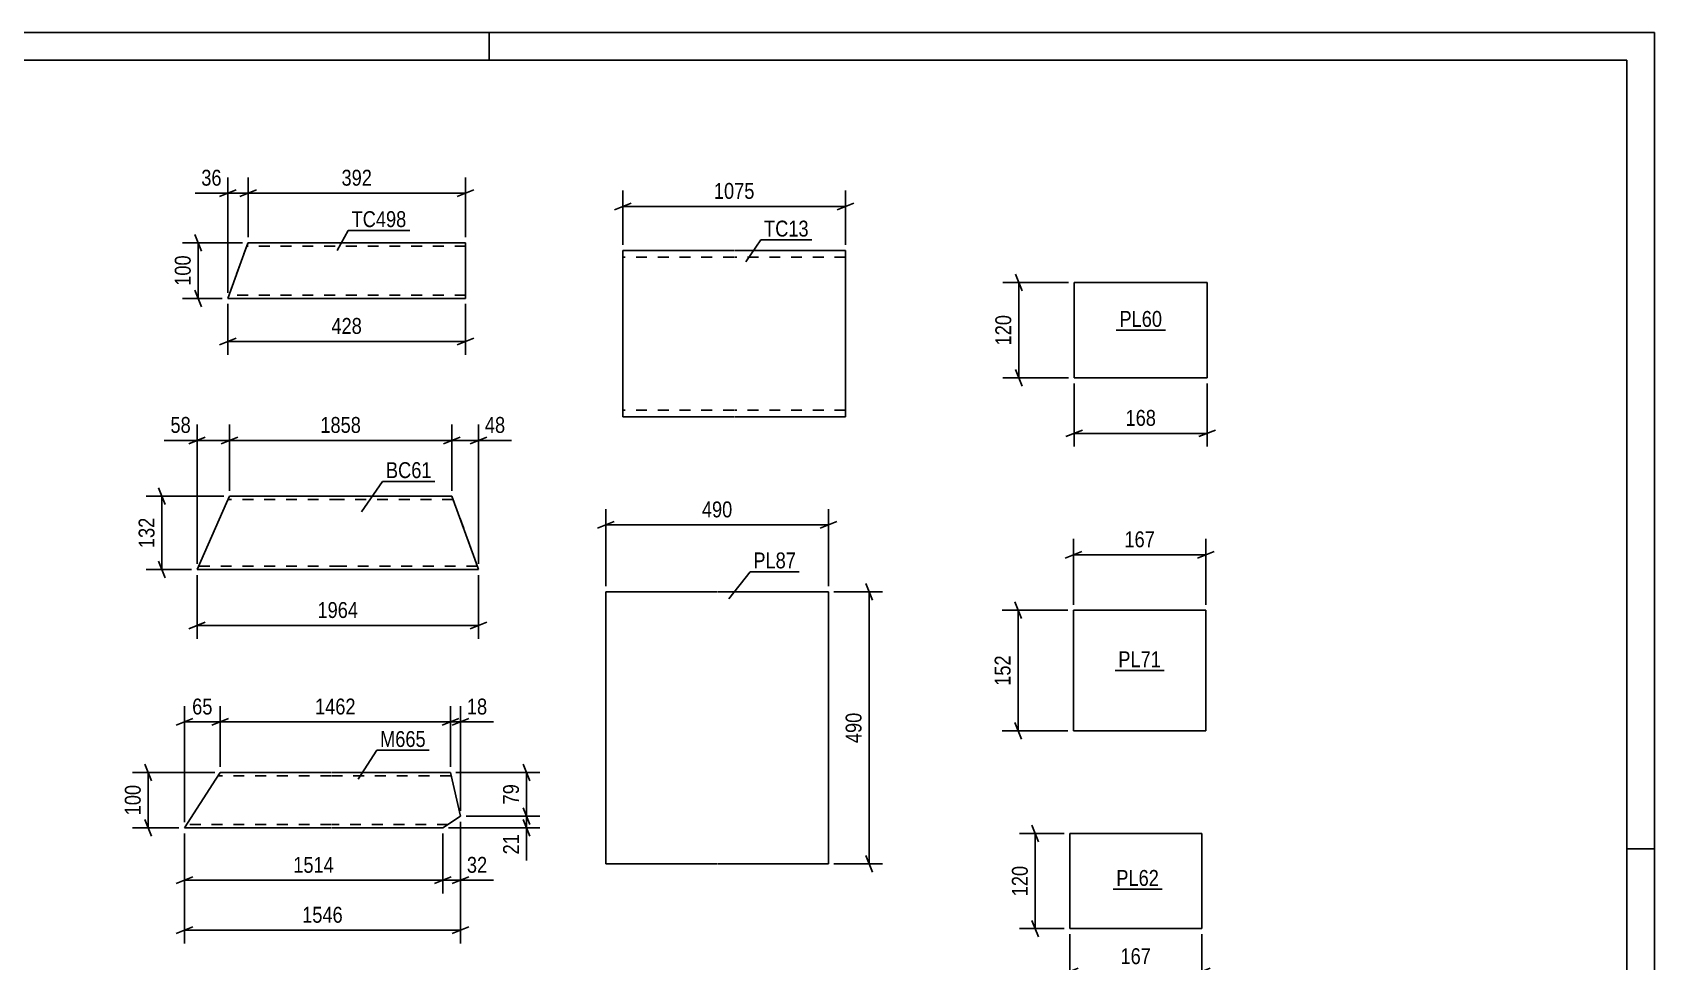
# Model space of a CAD drawing. Header units: millimetres. Extents: x 0 to 841, y 0 to 594.
# Drawn here: x 548.7 to 841, y 426.7 to 594 of the extents above; entities that cross this region are included whole.
import ezdxf

# ---------------------------------------------------------------- set-up
doc = ezdxf.new("R2010")
doc.units = ezdxf.units.MM
doc.linetypes.add('DXK_LINE_DOT2', pattern=[3.9198, 1.9599, -1.9599])
doc.styles.add('Arial Narrow', font='ARIALN.TTF', dxfattribs={"height": 0.2})

# ---------------------------------------------------------------- blocks, each defined once
blk = doc.blocks.new('Unknown-682043673-6781')
at = {"color": 5, "linetype": 'Continuous'}
for p, q in [((841, 594), (0, 594)), ((631, 589), (631, 594)), ((841, 0), (841, 594)), ((836, 589), (5, 589)), ((836, 5), (836, 589)), ((841, 447), (836, 447))]:
    blk.add_line(p, q, dxfattribs=at)
blk = doc.blocks.new('Part-682043673-35518 - 35517')
at = {"color": 2, "linetype": 'Continuous'}
for p, q in [((655.12, 554.76), (655.12, 552.36)), ((675.12, 554.76), (655.12, 554.76)), ((695.22, 554.76), (675.22, 554.76)), ((695.22, 552.36), (695.22, 554.76)), ((655.12, 524.76), (655.12, 552.36)), ((695.22, 524.76), (695.22, 552.36)), ((675.12, 524.76), (655.12, 524.76)), ((695.22, 524.76), (675.22, 524.76))]:
    blk.add_line(p, q, dxfattribs=at)
at = {"color": 7, "linetype": 'DXK_LINE_DOT2'}
for p, q in [((675.12, 553.56), (655.12, 553.56)), ((695.22, 553.56), (675.22, 553.56)), ((695.22, 552.36), (695.22, 554.58)), ((655.12, 525.96), (655.12, 526.06)), ((675.12, 525.96), (655.12, 525.96)), ((695.22, 525.96), (675.22, 525.96)), ((695.22, 525.96), (695.22, 526.06))]:
    blk.add_line(p, q, dxfattribs=at)
blk = doc.blocks.new('Part-682043673-39051 - 39050')
at = {"color": 2, "linetype": 'Continuous'}
for p, q in [((587.56, 556.12), (587.12, 554.92)), ((626.76, 556.12), (587.56, 556.12)), ((626.76, 556.12), (626.76, 547.32)), ((587.12, 554.92), (583.92, 546.12)), ((626.76, 546.12), (626.76, 547.32)), ((626.76, 546.12), (583.92, 546.12))]:
    blk.add_line(p, q, dxfattribs=at)
at = {"color": 7, "linetype": 'DXK_LINE_DOT2'}
for p, q in [((587.52, 556.03), (587.12, 554.92)), ((626.76, 555.52), (587.34, 555.52)), ((587.56, 556.12), (587.52, 556.03)), ((584.15, 546.77), (587.12, 554.92)), ((583.92, 546.12), (584.15, 546.77)), ((584.14, 546.72), (584.15, 546.77)), ((626.76, 546.72), (584.14, 546.72)), ((584.15, 546.77), (584.27, 547.09))]:
    blk.add_line(p, q, dxfattribs=at)
blk = doc.blocks.new('Part-682043673-39016 - 39015')
at = {"color": 2, "linetype": 'Continuous'}
for p, q in [((581.79, 459.56), (576.09, 450.76)), ((582.57, 460.76), (581.79, 459.56)), ((602.57, 460.76), (582.57, 460.76)), ((624.02, 460.76), (602.67, 460.76)), ((625.87, 452.85), (624.02, 460.76)), ((602.57, 450.76), (576.09, 450.76)), ((622.67, 450.76), (602.67, 450.76)), ((625.87, 452.85), (622.67, 450.76))]:
    blk.add_line(p, q, dxfattribs=at)
at = {"color": 7, "linetype": 'DXK_LINE_DOT2'}
for p, q in [((602.57, 460.16), (582.18, 460.16)), ((582.34, 460.41), (582.57, 460.76)), ((624.16, 460.16), (602.67, 460.16)), ((602.57, 451.36), (576.48, 451.36)), ((623.59, 451.36), (602.67, 451.36))]:
    blk.add_line(p, q, dxfattribs=at)
blk = doc.blocks.new('Part-682043673-35643 - 35642')
at = {"color": 2, "linetype": 'Continuous'}
for p, q in [((652.03, 444.26), (652.03, 493.26)), ((652.03, 493.26), (672.03, 493.26)), ((672.13, 493.26), (692.13, 493.26)), ((692.13, 493.26), (692.13, 444.26)), ((672.03, 444.26), (652.03, 444.26)), ((692.13, 444.26), (672.13, 444.26))]:
    blk.add_line(p, q, dxfattribs=at)
blk = doc.blocks.new('Part-682043673-35663 - 35662')
at = {"color": 2, "linetype": 'Continuous'}
for p, q in [((736.43, 548.95), (736.43, 531.81)), ((736.43, 548.95), (760.41, 548.95)), ((760.41, 548.95), (760.41, 531.81)), ((736.43, 531.81), (760.41, 531.81))]:
    blk.add_line(p, q, dxfattribs=at)
blk = doc.blocks.new('Part-682043673-35671 - 35670')
at = {"color": 2, "linetype": 'Continuous'}
for p, q in [((735.62, 449.76), (735.62, 432.61)), ((735.62, 449.76), (759.41, 449.76)), ((759.41, 449.76), (759.41, 432.61)), ((735.62, 432.61), (759.41, 432.61))]:
    blk.add_line(p, q, dxfattribs=at)
blk = doc.blocks.new('Part-682043673-35693 - 35692')
at = {"color": 2, "linetype": 'Continuous'}
for p, q in [((736.31, 489.94), (736.31, 468.23)), ((736.31, 489.94), (760.13, 489.94)), ((760.13, 489.94), (760.13, 468.23)), ((736.31, 468.23), (760.13, 468.23))]:
    blk.add_line(p, q, dxfattribs=at)
blk = doc.blocks.new('Part-682043673-38989 - 38988')
at = {"color": 2, "linetype": 'Continuous'}
for p, q in [((578.37, 497.28), (583.68, 509.28)), ((583.68, 509.28), (584.21, 510.48)), ((584.21, 510.48), (604.21, 510.48)), ((604.31, 510.48), (624.31, 510.48)), ((624.31, 510.48), (628.68, 498.48)), ((604.21, 497.28), (578.37, 497.28)), ((629.11, 497.28), (604.31, 497.28)), ((629.11, 497.28), (628.68, 498.48)), ((629.11, 497.28), (629.11, 497.28))]:
    blk.add_line(p, q, dxfattribs=at)
at = {"color": 7, "linetype": 'DXK_LINE_DOT2'}
for p, q in [((604.21, 509.88), (583.94, 509.88)), ((584.17, 510.39), (584.05, 510.13)), ((584.21, 510.48), (584.17, 510.39)), ((624.53, 509.88), (604.31, 509.88)), ((629.11, 497.28), (624.31, 510.48)), ((604.21, 497.88), (578.64, 497.88)), ((628.89, 497.88), (604.31, 497.88)), ((628.88, 497.93), (628.76, 498.25)), ((628.89, 497.88), (628.88, 497.93))]:
    blk.add_line(p, q, dxfattribs=at)
blk = doc.blocks.new('StraightDimension-682043673-35773 - 35517')
at = {"color": 7, "linetype": 'Continuous'}
for p, q in [((655.12, 555.76), (655.12, 565.53)), ((695.22, 555.76), (695.22, 565.53)), ((656.62, 563.28), (653.62, 562.08)), ((655.12, 562.68), (695.22, 562.68)), ((693.72, 562.08), (696.72, 563.28))]:
    blk.add_line(p, q, dxfattribs=at)
at = {"color": 0}
blk.add_wipeout([(679.43, 563.43), (679.43, 567.63), (670.91, 567.63), (670.91, 563.43)], dxfattribs=at)
at = {"color": 3, "style": 'Arial Narrow'}
blk.add_text('1075', height=2.863, dxfattribs=at).set_placement((671.51, 564.03))
blk = doc.blocks.new('StraightDimension-682043673-49150 - 39050')
at = {"color": 7, "linetype": 'Continuous'}
for p, q in [((583.92, 547.12), (583.92, 567.91)), ((587.56, 557.12), (587.56, 567.91)), ((582.42, 564.46), (585.42, 565.66)), ((583.92, 565.06), (587.56, 565.06)), ((589.06, 565.66), (586.06, 564.46))]:
    blk.add_line(p, q, dxfattribs=at)
at = {"color": 0}
blk.add_wipeout([(583.39, 565.81), (583.39, 570.01), (578.54, 570.01), (578.54, 565.81)], dxfattribs=at)
at = {"color": 7, "linetype": 'Continuous'}
blk.add_line((583.92, 565.06), (578.01, 565.06), dxfattribs=at)
blk.add_line((583.92, 565.06), (578.01, 565.06), dxfattribs=at)
at = {"color": 3, "style": 'Arial Narrow'}
blk.add_text('36', height=2.863, dxfattribs=at).set_placement((579.14, 566.41))
blk = doc.blocks.new('StraightDimension-682043673-47524 - 39050')
at = {"color": 7, "linetype": 'Continuous'}
for p, q in [((583.92, 545.12), (583.92, 535.97)), ((626.76, 545.12), (626.76, 535.97)), ((585.42, 538.97), (582.42, 537.77)), ((583.92, 538.37), (626.76, 538.37)), ((625.26, 537.77), (628.26, 538.97))]:
    blk.add_line(p, q, dxfattribs=at)
at = {"color": 0}
blk.add_wipeout([(608.68, 539.12), (608.68, 543.32), (601.99, 543.32), (601.99, 539.12)], dxfattribs=at)
at = {"color": 3, "style": 'Arial Narrow'}
blk.add_text('428', height=2.863, dxfattribs=at).set_placement((602.59, 539.72))
blk = doc.blocks.new('StraightDimension-682043673-40459 - 39050')
at = {"color": 7, "linetype": 'Continuous'}
for p, q in [((586.56, 556.12), (575.73, 556.12)), ((577.98, 557.62), (579.18, 554.62)), ((578.58, 546.12), (578.58, 556.12)), ((579.18, 544.62), (577.98, 547.62)), ((582.92, 546.12), (575.73, 546.12))]:
    blk.add_line(p, q, dxfattribs=at)
at = {"color": 0}
blk.add_wipeout([(577.83, 554.47), (573.63, 554.47), (573.63, 547.78), (577.83, 547.78)], dxfattribs=at)
at = {"color": 3, "style": 'Arial Narrow'}
blk.add_text('100', height=2.863, rotation=90.0002, dxfattribs=at).set_placement((577.23, 548.38))
blk = doc.blocks.new('StraightDimension-682043673-49149 - 39050')
at = {"color": 7, "linetype": 'Continuous'}
for p, q in [((587.56, 557.12), (587.56, 567.91)), ((626.76, 557.12), (626.76, 567.91)), ((589.06, 565.66), (586.06, 564.46)), ((587.56, 565.06), (626.76, 565.06)), ((625.26, 564.46), (628.26, 565.66))]:
    blk.add_line(p, q, dxfattribs=at)
at = {"color": 0}
blk.add_wipeout([(610.5, 565.81), (610.5, 570.01), (603.81, 570.01), (603.81, 565.81)], dxfattribs=at)
at = {"color": 3, "style": 'Arial Narrow'}
blk.add_text('392', height=2.863, dxfattribs=at).set_placement((604.41, 566.41))
blk = doc.blocks.new('StraightDimension-682043673-40637 - 39015')
at = {"color": 7, "linetype": 'Continuous'}
for p, q in [((625.87, 451.85), (625.87, 438.92)), ((622.67, 449.76), (622.67, 438.92)), ((621.17, 440.72), (624.17, 441.92)), ((627.37, 441.92), (624.37, 440.72)), ((622.67, 441.32), (625.87, 441.32))]:
    blk.add_line(p, q, dxfattribs=at)
at = {"color": 0}
blk.add_wipeout([(631.25, 442.07), (631.25, 446.27), (626.4, 446.27), (626.4, 442.07)], dxfattribs=at)
at = {"color": 7, "linetype": 'Continuous'}
blk.add_line((625.87, 441.32), (631.78, 441.32), dxfattribs=at)
blk.add_line((625.87, 441.32), (631.78, 441.32), dxfattribs=at)
at = {"color": 3, "style": 'Arial Narrow'}
blk.add_text('32', height=2.863, dxfattribs=at).set_placement((627, 442.67))
blk = doc.blocks.new('StraightDimension-682043673-40598 - 39015')
at = {"color": 7, "linetype": 'Continuous'}
for p, q in [((624.02, 461.76), (624.02, 472.68)), ((625.87, 453.85), (625.87, 472.68)), ((622.52, 469.23), (625.52, 470.43)), ((624.02, 469.83), (625.87, 469.83)), ((627.37, 470.43), (624.37, 469.23))]:
    blk.add_line(p, q, dxfattribs=at)
at = {"color": 0}
blk.add_wipeout([(631.25, 470.58), (631.25, 474.78), (626.4, 474.78), (626.4, 470.58)], dxfattribs=at)
at = {"color": 7, "linetype": 'Continuous'}
blk.add_line((625.87, 469.83), (631.78, 469.83), dxfattribs=at)
blk.add_line((625.87, 469.83), (631.78, 469.83), dxfattribs=at)
at = {"color": 3, "style": 'Arial Narrow'}
blk.add_text('18', height=2.863, dxfattribs=at).set_placement((627, 471.18))
blk = doc.blocks.new('StraightDimension-682043673-40662 - 39015')
at = {"color": 7, "linetype": 'Continuous'}
for p, q in [((637.13, 462.26), (638.33, 459.26)), ((625.02, 460.76), (640.13, 460.76)), ((637.73, 452.85), (637.73, 460.76)), ((638.33, 451.35), (637.13, 454.35)), ((626.87, 452.85), (640.13, 452.85))]:
    blk.add_line(p, q, dxfattribs=at)
at = {"color": 0}
blk.add_wipeout([(636.98, 459.24), (632.78, 459.24), (632.78, 454.38), (636.98, 454.38)], dxfattribs=at)
at = {"color": 3, "style": 'Arial Narrow'}
blk.add_text('79', height=2.863, rotation=90.0002, dxfattribs=at).set_placement((636.38, 454.98))
blk = doc.blocks.new('StraightDimension-682043673-40638 - 39015')
at = {"color": 7, "linetype": 'Continuous'}
for p, q in [((576.09, 449.76), (576.09, 438.92)), ((622.67, 449.76), (622.67, 438.92)), ((577.59, 441.92), (574.59, 440.72)), ((621.17, 440.72), (624.17, 441.92)), ((576.09, 441.32), (622.67, 441.32))]:
    blk.add_line(p, q, dxfattribs=at)
at = {"color": 0}
blk.add_wipeout([(603.64, 442.07), (603.64, 446.27), (595.12, 446.27), (595.12, 442.07)], dxfattribs=at)
at = {"color": 3, "style": 'Arial Narrow'}
blk.add_text('1514', height=2.863, dxfattribs=at).set_placement((595.72, 442.67))
blk = doc.blocks.new('StraightDimension-682043673-40600 - 39015')
at = {"color": 7, "linetype": 'Continuous'}
for p, q in [((576.09, 451.76), (576.09, 472.68)), ((582.57, 461.76), (582.57, 472.68)), ((574.59, 469.23), (577.59, 470.43)), ((576.09, 469.83), (582.57, 469.83)), ((584.07, 470.43), (581.07, 469.23))]:
    blk.add_line(p, q, dxfattribs=at)
at = {"color": 0}
blk.add_wipeout([(581.76, 470.58), (581.76, 474.78), (576.9, 474.78), (576.9, 470.58)], dxfattribs=at)
at = {"color": 3, "style": 'Arial Narrow'}
blk.add_text('65', height=2.863, dxfattribs=at).set_placement((577.5, 471.18))
blk = doc.blocks.new('StraightDimension-682043673-40663 - 39015')
at = {"color": 7, "linetype": 'Continuous'}
for p, q in [((637.13, 454.35), (638.33, 451.35)), ((623.67, 450.76), (640.13, 450.76)), ((626.87, 452.85), (640.13, 452.85)), ((638.33, 449.26), (637.13, 452.26)), ((637.73, 450.76), (637.73, 452.85))]:
    blk.add_line(p, q, dxfattribs=at)
at = {"color": 0}
blk.add_wipeout([(636.98, 450.24), (632.78, 450.24), (632.78, 445.38), (636.98, 445.38)], dxfattribs=at)
at = {"color": 7, "linetype": 'Continuous'}
blk.add_line((637.73, 450.76), (637.73, 444.86), dxfattribs=at)
blk.add_line((637.73, 450.76), (637.73, 444.86), dxfattribs=at)
at = {"color": 3, "style": 'Arial Narrow'}
blk.add_text('21', height=2.863, rotation=90.0002, dxfattribs=at).set_placement((636.38, 445.98))
blk = doc.blocks.new('StraightDimension-682043673-40599 - 39015')
at = {"color": 7, "linetype": 'Continuous'}
for p, q in [((582.57, 461.76), (582.57, 472.68)), ((624.02, 461.76), (624.02, 472.68)), ((584.07, 470.43), (581.07, 469.23)), ((582.57, 469.83), (624.02, 469.83)), ((622.52, 469.23), (625.52, 470.43))]:
    blk.add_line(p, q, dxfattribs=at)
at = {"color": 0}
blk.add_wipeout([(607.55, 470.58), (607.55, 474.78), (599.04, 474.78), (599.04, 470.58)], dxfattribs=at)
at = {"color": 3, "style": 'Arial Narrow'}
blk.add_text('1462', height=2.863, dxfattribs=at).set_placement((599.64, 471.18))
blk = doc.blocks.new('StraightDimension-682043673-40691 - 39015')
at = {"color": 7, "linetype": 'Continuous'}
for p, q in [((568.97, 462.26), (570.17, 459.26)), ((581.57, 460.76), (566.72, 460.76)), ((569.57, 450.76), (569.57, 460.76)), ((575.09, 450.76), (566.72, 450.76)), ((570.17, 449.26), (568.97, 452.26))]:
    blk.add_line(p, q, dxfattribs=at)
at = {"color": 0}
blk.add_wipeout([(568.82, 459.11), (564.62, 459.11), (564.62, 452.42), (568.82, 452.42)], dxfattribs=at)
at = {"color": 3, "style": 'Arial Narrow'}
blk.add_text('100', height=2.863, rotation=90.0002, dxfattribs=at).set_placement((568.22, 453.02))
blk = doc.blocks.new('StraightDimension-682043673-58389 - 39015')
at = {"color": 7, "linetype": 'Continuous'}
for p, q in [((625.87, 451.85), (625.87, 429.93)), ((576.09, 449.76), (576.09, 429.93)), ((577.59, 432.93), (574.59, 431.73)), ((624.37, 431.73), (627.37, 432.93)), ((576.09, 432.33), (625.87, 432.33))]:
    blk.add_line(p, q, dxfattribs=at)
at = {"color": 0}
blk.add_wipeout([(605.24, 433.08), (605.24, 437.28), (596.72, 437.28), (596.72, 433.08)], dxfattribs=at)
at = {"color": 3, "style": 'Arial Narrow'}
blk.add_text('1546', height=2.863, dxfattribs=at).set_placement((597.32, 433.68))
blk = doc.blocks.new('StraightDimension-682043673-36162 - 35642')
at = {"color": 7, "linetype": 'Continuous'}
for p, q in [((653.53, 505.93), (650.53, 504.73)), ((652.03, 494.26), (652.03, 508.18)), ((690.63, 504.73), (693.63, 505.93)), ((692.13, 494.26), (692.13, 508.18)), ((652.03, 505.33), (692.13, 505.33))]:
    blk.add_line(p, q, dxfattribs=at)
at = {"color": 0}
blk.add_wipeout([(675.42, 506.08), (675.42, 510.28), (668.74, 510.28), (668.74, 506.08)], dxfattribs=at)
at = {"color": 3, "style": 'Arial Narrow'}
blk.add_text('490', height=2.863, dxfattribs=at).set_placement((669.34, 506.68))
blk = doc.blocks.new('StraightDimension-682043673-36158 - 35642')
at = {"color": 7, "linetype": 'Continuous'}
for p, q in [((700.06, 491.76), (698.86, 494.76)), ((693.13, 493.26), (701.86, 493.26)), ((699.46, 444.26), (699.46, 493.26)), ((698.86, 445.76), (700.06, 442.76)), ((693.13, 444.26), (701.86, 444.26))]:
    blk.add_line(p, q, dxfattribs=at)
at = {"color": 0}
blk.add_wipeout([(698.71, 472.1), (694.51, 472.1), (694.51, 465.42), (698.71, 465.42)], dxfattribs=at)
at = {"color": 3, "style": 'Arial Narrow'}
blk.add_text('490', height=2.863, rotation=90.0002, dxfattribs=at).set_placement((698.11, 466.02))
blk = doc.blocks.new('StraightDimension-682043673-36166 - 35662')
at = {"color": 7, "linetype": 'Continuous'}
for p, q in [((727.03, 547.45), (725.83, 550.45)), ((735.43, 548.95), (723.58, 548.95)), ((726.43, 531.81), (726.43, 548.95)), ((725.83, 533.31), (727.03, 530.31)), ((735.43, 531.81), (723.58, 531.81))]:
    blk.add_line(p, q, dxfattribs=at)
at = {"color": 0}
blk.add_wipeout([(725.68, 543.72), (721.48, 543.72), (721.48, 537.04), (725.68, 537.04)], dxfattribs=at)
at = {"color": 3, "style": 'Arial Narrow'}
blk.add_text('120', height=2.863, rotation=90.0002, dxfattribs=at).set_placement((725.08, 537.64))
blk = doc.blocks.new('StraightDimension-682043673-36170 - 35662')
at = {"color": 7, "linetype": 'Continuous'}
for p, q in [((736.43, 530.81), (736.43, 519.41)), ((760.41, 530.81), (760.41, 519.41)), ((737.93, 522.41), (734.93, 521.21)), ((736.43, 521.81), (760.41, 521.81)), ((758.91, 521.21), (761.91, 522.41))]:
    blk.add_line(p, q, dxfattribs=at)
at = {"color": 0}
blk.add_wipeout([(751.77, 522.56), (751.77, 526.76), (745.08, 526.76), (745.08, 522.56)], dxfattribs=at)
at = {"color": 3, "style": 'Arial Narrow'}
blk.add_text('168', height=2.863, dxfattribs=at).set_placement((745.68, 523.16))
blk = doc.blocks.new('StraightDimension-682043673-36174 - 35670')
at = {"color": 7, "linetype": 'Continuous'}
for p, q in [((730.01, 448.26), (728.81, 451.26)), ((734.62, 449.76), (726.56, 449.76)), ((729.41, 432.61), (729.41, 449.76)), ((734.62, 432.61), (726.56, 432.61)), ((728.81, 434.11), (730.01, 431.11))]:
    blk.add_line(p, q, dxfattribs=at)
at = {"color": 0}
blk.add_wipeout([(728.66, 444.53), (724.46, 444.53), (724.46, 437.84), (728.66, 437.84)], dxfattribs=at)
at = {"color": 3, "style": 'Arial Narrow'}
blk.add_text('120', height=2.863, rotation=90.0002, dxfattribs=at).set_placement((728.06, 438.44))
blk = doc.blocks.new('StraightDimension-682043673-36178 - 35670')
at = {"color": 7, "linetype": 'Continuous'}
for p, q in [((735.62, 431.61), (735.62, 422.47)), ((759.41, 431.61), (759.41, 422.47)), ((737.12, 425.47), (734.12, 424.27)), ((735.62, 424.87), (759.41, 424.87)), ((757.91, 424.27), (760.91, 425.47))]:
    blk.add_line(p, q, dxfattribs=at)
at = {"color": 0}
blk.add_wipeout([(750.86, 425.62), (750.86, 429.82), (744.17, 429.82), (744.17, 425.62)], dxfattribs=at)
at = {"color": 3, "style": 'Arial Narrow'}
blk.add_text('167', height=2.863, dxfattribs=at).set_placement((744.77, 426.22))
blk = doc.blocks.new('StraightDimension-682043673-36210 - 35692')
at = {"color": 7, "linetype": 'Continuous'}
for p, q in [((736.31, 490.94), (736.31, 502.79)), ((760.13, 490.94), (760.13, 502.79)), ((737.81, 500.54), (734.81, 499.34)), ((736.31, 499.94), (760.13, 499.94)), ((758.63, 499.34), (761.63, 500.54))]:
    blk.add_line(p, q, dxfattribs=at)
at = {"color": 0}
blk.add_wipeout([(751.56, 500.69), (751.56, 504.89), (744.88, 504.89), (744.88, 500.69)], dxfattribs=at)
at = {"color": 3, "style": 'Arial Narrow'}
blk.add_text('167', height=2.863, dxfattribs=at).set_placement((745.48, 501.29))
blk = doc.blocks.new('StraightDimension-682043673-36206 - 35692')
at = {"color": 7, "linetype": 'Continuous'}
for p, q in [((726.91, 488.44), (725.71, 491.44)), ((735.31, 489.94), (723.46, 489.94)), ((726.31, 468.23), (726.31, 489.94)), ((735.31, 468.23), (723.46, 468.23)), ((725.71, 469.73), (726.91, 466.73))]:
    blk.add_line(p, q, dxfattribs=at)
at = {"color": 0}
blk.add_wipeout([(725.56, 482.43), (721.36, 482.43), (721.36, 475.75), (725.56, 475.75)], dxfattribs=at)
at = {"color": 3, "style": 'Arial Narrow'}
blk.add_text('152', height=2.863, rotation=90.0002, dxfattribs=at).set_placement((724.96, 476.35))
blk = doc.blocks.new('StraightDimension-682043673-40563 - 38988')
at = {"color": 7, "linetype": 'Continuous'}
for p, q in [((572.66, 508.98), (571.46, 511.98)), ((583.21, 510.48), (569.21, 510.48)), ((572.06, 497.28), (572.06, 510.48)), ((577.37, 497.28), (569.21, 497.28)), ((571.46, 498.78), (572.66, 495.78))]:
    blk.add_line(p, q, dxfattribs=at)
at = {"color": 0}
blk.add_wipeout([(571.31, 507.23), (567.11, 507.23), (567.11, 500.54), (571.31, 500.54)], dxfattribs=at)
at = {"color": 3, "style": 'Arial Narrow'}
blk.add_text('132', height=2.863, rotation=90.0002, dxfattribs=at).set_placement((570.71, 501.14))
blk = doc.blocks.new('StraightDimension-682043673-40495 - 38988')
at = {"color": 7, "linetype": 'Continuous'}
for p, q in [((578.37, 498.28), (578.37, 523.39)), ((584.21, 511.48), (584.21, 523.39)), ((576.87, 519.94), (579.87, 521.14)), ((578.37, 520.54), (584.21, 520.54)), ((585.71, 521.14), (582.71, 519.94))]:
    blk.add_line(p, q, dxfattribs=at)
at = {"color": 0}
blk.add_wipeout([(577.85, 521.29), (577.85, 525.49), (572.99, 525.49), (572.99, 521.29)], dxfattribs=at)
at = {"color": 7, "linetype": 'Continuous'}
blk.add_line((578.37, 520.54), (572.46, 520.54), dxfattribs=at)
blk.add_line((578.37, 520.54), (572.46, 520.54), dxfattribs=at)
at = {"color": 3, "style": 'Arial Narrow'}
blk.add_text('58', height=2.863, dxfattribs=at).set_placement((573.59, 521.89))
blk = doc.blocks.new('StraightDimension-682043673-40493 - 38988')
at = {"color": 7, "linetype": 'Continuous'}
for p, q in [((624.31, 511.48), (624.31, 523.39)), ((629.11, 498.28), (629.11, 523.39)), ((622.81, 519.94), (625.81, 521.14)), ((624.31, 520.54), (629.11, 520.54)), ((630.61, 521.14), (627.61, 519.94))]:
    blk.add_line(p, q, dxfattribs=at)
at = {"color": 0}
blk.add_wipeout([(634.49, 521.29), (634.49, 525.49), (629.64, 525.49), (629.64, 521.29)], dxfattribs=at)
at = {"color": 7, "linetype": 'Continuous'}
blk.add_line((629.11, 520.54), (635.02, 520.54), dxfattribs=at)
blk.add_line((629.11, 520.54), (635.02, 520.54), dxfattribs=at)
at = {"color": 3, "style": 'Arial Narrow'}
blk.add_text('48', height=2.863, dxfattribs=at).set_placement((630.24, 521.89))
blk = doc.blocks.new('StraightDimension-682043673-40494 - 38988')
at = {"color": 7, "linetype": 'Continuous'}
for p, q in [((584.21, 511.48), (584.21, 523.39)), ((624.31, 511.48), (624.31, 523.39)), ((585.71, 521.14), (582.71, 519.94)), ((584.21, 520.54), (624.31, 520.54)), ((622.81, 519.94), (625.81, 521.14))]:
    blk.add_line(p, q, dxfattribs=at)
at = {"color": 0}
blk.add_wipeout([(608.51, 521.29), (608.51, 525.49), (600, 525.49), (600, 521.29)], dxfattribs=at)
at = {"color": 3, "style": 'Arial Narrow'}
blk.add_text('1858', height=2.863, dxfattribs=at).set_placement((600.6, 521.89))
blk = doc.blocks.new('StraightDimension-682043673-40552 - 38988')
at = {"color": 7, "linetype": 'Continuous'}
for p, q in [((578.37, 496.28), (578.37, 484.81)), ((629.11, 496.28), (629.11, 484.81)), ((579.87, 487.81), (576.87, 486.61)), ((578.37, 487.21), (629.11, 487.21)), ((627.61, 486.61), (630.61, 487.81))]:
    blk.add_line(p, q, dxfattribs=at)
at = {"color": 0}
blk.add_wipeout([(608, 487.96), (608, 492.16), (599.48, 492.16), (599.48, 487.96)], dxfattribs=at)
at = {"color": 3, "style": 'Arial Narrow'}
blk.add_text('1964', height=2.863, dxfattribs=at).set_placement((600.08, 488.56))
blk = doc.blocks.new('Mark-682043673-36371 - 35517')
at = {"color": 0}
blk.add_wipeout([(688.58, 557.25), (688.58, 560.25), (680.55, 560.25), (680.55, 557.25)], dxfattribs=at)
blk.add_wipeout([(688.58, 557.25), (688.58, 560.25), (680.55, 560.25), (680.55, 557.25)], dxfattribs=at)
at = {"color": 30, "linetype": 'Continuous'}
for p, q in [((677.24, 552.71), (679.95, 556.65)), ((679.95, 556.65), (689.18, 556.65))]:
    blk.add_line(p, q, dxfattribs=at)
at = {"color": 3, "style": 'Arial Narrow'}
blk.add_text('TC13', height=2.863, dxfattribs=at).set_placement((680.55, 557.25))
blk = doc.blocks.new('Mark-682043673-40483 - 39050')
at = {"color": 0}
blk.add_wipeout([(616.1, 558.95), (616.1, 561.95), (606.23, 561.95), (606.23, 558.95)], dxfattribs=at)
blk.add_wipeout([(616.1, 558.95), (616.1, 561.95), (606.23, 561.95), (606.23, 558.95)], dxfattribs=at)
at = {"color": 30, "linetype": 'Continuous'}
for p, q in [((603.64, 554.75), (605.63, 558.35)), ((605.63, 558.35), (616.7, 558.35))]:
    blk.add_line(p, q, dxfattribs=at)
at = {"color": 3, "style": 'Arial Narrow'}
blk.add_text('TC498', height=2.863, dxfattribs=at).set_placement((606.23, 558.95))
blk = doc.blocks.new('Mark-682043673-40751 - 39015')
at = {"color": 0}
blk.add_wipeout([(619.58, 465.33), (619.58, 468.33), (611.36, 468.33), (611.36, 465.33)], dxfattribs=at)
blk.add_wipeout([(619.58, 465.33), (619.58, 468.33), (611.36, 468.33), (611.36, 465.33)], dxfattribs=at)
at = {"color": 30, "linetype": 'Continuous'}
for p, q in [((607.39, 459.56), (610.76, 464.73)), ((610.76, 464.73), (620.18, 464.73))]:
    blk.add_line(p, q, dxfattribs=at)
at = {"color": 3, "style": 'Arial Narrow'}
blk.add_text('M665', height=2.863, dxfattribs=at).set_placement((611.36, 465.33))
blk = doc.blocks.new('Mark-682043673-36417 - 35642')
at = {"color": 0}
blk.add_wipeout([(686.3, 497.49), (686.3, 500.49), (678.62, 500.49), (678.62, 497.49)], dxfattribs=at)
blk.add_wipeout([(686.3, 497.49), (686.3, 500.49), (678.62, 500.49), (678.62, 497.49)], dxfattribs=at)
at = {"color": 30, "linetype": 'Continuous'}
for p, q in [((674.2, 492.01), (678.02, 496.89)), ((678.02, 496.89), (686.9, 496.89))]:
    blk.add_line(p, q, dxfattribs=at)
at = {"color": 3, "style": 'Arial Narrow'}
blk.add_text('PL87', height=2.863, dxfattribs=at).set_placement((678.62, 497.49))
blk = doc.blocks.new('Mark-682043673-36420 - 35662')
at = {"color": 0}
blk.add_wipeout([(752.26, 540.98), (752.26, 543.98), (744.59, 543.98), (744.59, 540.98)], dxfattribs=at)
blk.add_wipeout([(752.26, 540.98), (752.26, 543.98), (744.59, 543.98), (744.59, 540.98)], dxfattribs=at)
at = {"color": 30, "linetype": 'Continuous'}
blk.add_line((743.99, 540.38), (752.86, 540.38), dxfattribs=at)
at = {"color": 3, "style": 'Arial Narrow'}
blk.add_text('PL60', height=2.863, dxfattribs=at).set_placement((744.59, 540.98))
blk = doc.blocks.new('Mark-682043673-36423 - 35670')
at = {"color": 0}
blk.add_wipeout([(751.69, 440.31), (751.69, 443.31), (744.02, 443.31), (744.02, 440.31)], dxfattribs=at)
blk.add_wipeout([(751.69, 440.31), (751.69, 443.31), (744.02, 443.31), (744.02, 440.31)], dxfattribs=at)
at = {"color": 30, "linetype": 'Continuous'}
blk.add_line((743.42, 439.71), (752.29, 439.71), dxfattribs=at)
at = {"color": 3, "style": 'Arial Narrow'}
blk.add_text('PL62', height=2.863, dxfattribs=at).set_placement((744.02, 440.31))
blk = doc.blocks.new('Mark-682043673-36429 - 35692')
at = {"color": 0}
blk.add_wipeout([(752.06, 479.69), (752.06, 482.69), (744.38, 482.69), (744.38, 479.69)], dxfattribs=at)
blk.add_wipeout([(752.06, 479.69), (752.06, 482.69), (744.38, 482.69), (744.38, 479.69)], dxfattribs=at)
at = {"color": 30, "linetype": 'Continuous'}
blk.add_line((743.78, 479.09), (752.66, 479.09), dxfattribs=at)
at = {"color": 3, "style": 'Arial Narrow'}
blk.add_text('PL71', height=2.863, dxfattribs=at).set_placement((744.38, 479.69))
blk = doc.blocks.new('Mark-682043673-40760 - 38988')
at = {"color": 0}
blk.add_wipeout([(620.64, 513.75), (620.64, 516.75), (612.42, 516.75), (612.42, 513.75)], dxfattribs=at)
blk.add_wipeout([(620.64, 513.75), (620.64, 516.75), (612.42, 516.75), (612.42, 513.75)], dxfattribs=at)
at = {"color": 30, "linetype": 'Continuous'}
for p, q in [((608, 507.68), (611.82, 513.15)), ((611.82, 513.15), (621.24, 513.15))]:
    blk.add_line(p, q, dxfattribs=at)
at = {"color": 3, "style": 'Arial Narrow'}
blk.add_text('BC61', height=2.863, dxfattribs=at).set_placement((612.42, 513.75))

msp = doc.modelspace()

# ---------------------------------------------------------------- block references
for name in ['Unknown-682043673-6781', 'Part-682043673-39051 - 39050', 'Part-682043673-35518 - 35517', 'Part-682043673-35663 - 35662', 'Part-682043673-38989 - 38988', 'Part-682043673-35643 - 35642', 'Part-682043673-35693 - 35692', 'Part-682043673-39016 - 39015', 'Part-682043673-35671 - 35670']:
    msp.add_blockref(name, (0, 0))

# ---------------------------------------------------------------- next in the draw order: block references
for name in ['StraightDimension-682043673-49150 - 39050', 'StraightDimension-682043673-35773 - 35517', 'StraightDimension-682043673-36166 - 35662', 'StraightDimension-682043673-47524 - 39050', 'Mark-682043673-36420 - 35662', 'StraightDimension-682043673-40493 - 38988', 'StraightDimension-682043673-40563 - 38988', 'StraightDimension-682043673-36162 - 35642', 'StraightDimension-682043673-36210 - 35692', 'Mark-682043673-36429 - 35692', 'StraightDimension-682043673-40600 - 39015', 'StraightDimension-682043673-40598 - 39015', 'StraightDimension-682043673-40637 - 39015', 'StraightDimension-682043673-36174 - 35670', 'Mark-682043673-36423 - 35670']:
    msp.add_blockref(name, (0, 0))

# ---------------------------------------------------------------- next in the draw order: block references
for name in ['Mark-682043673-36371 - 35517', 'StraightDimension-682043673-40459 - 39050', 'StraightDimension-682043673-36170 - 35662', 'StraightDimension-682043673-40495 - 38988', 'Mark-682043673-36417 - 35642', 'StraightDimension-682043673-40552 - 38988', 'StraightDimension-682043673-36158 - 35642', 'StraightDimension-682043673-36206 - 35692', 'StraightDimension-682043673-40662 - 39015', 'StraightDimension-682043673-40638 - 39015', 'StraightDimension-682043673-36178 - 35670']:
    msp.add_blockref(name, (0, 0))

# ---------------------------------------------------------------- next in the draw order: block references
for name in ['StraightDimension-682043673-49149 - 39050', 'StraightDimension-682043673-40494 - 38988', 'StraightDimension-682043673-40599 - 39015', 'StraightDimension-682043673-40663 - 39015']:
    msp.add_blockref(name, (0, 0))

# ---------------------------------------------------------------- next in the draw order: block references
for name in ['Mark-682043673-40483 - 39050', 'Mark-682043673-40760 - 38988', 'Mark-682043673-40751 - 39015', 'StraightDimension-682043673-40691 - 39015']:
    msp.add_blockref(name, (0, 0))

# ---------------------------------------------------------------- next in the draw order: block references
msp.add_blockref('StraightDimension-682043673-58389 - 39015', (0, 0))

doc.saveas('drawing.dxf')
